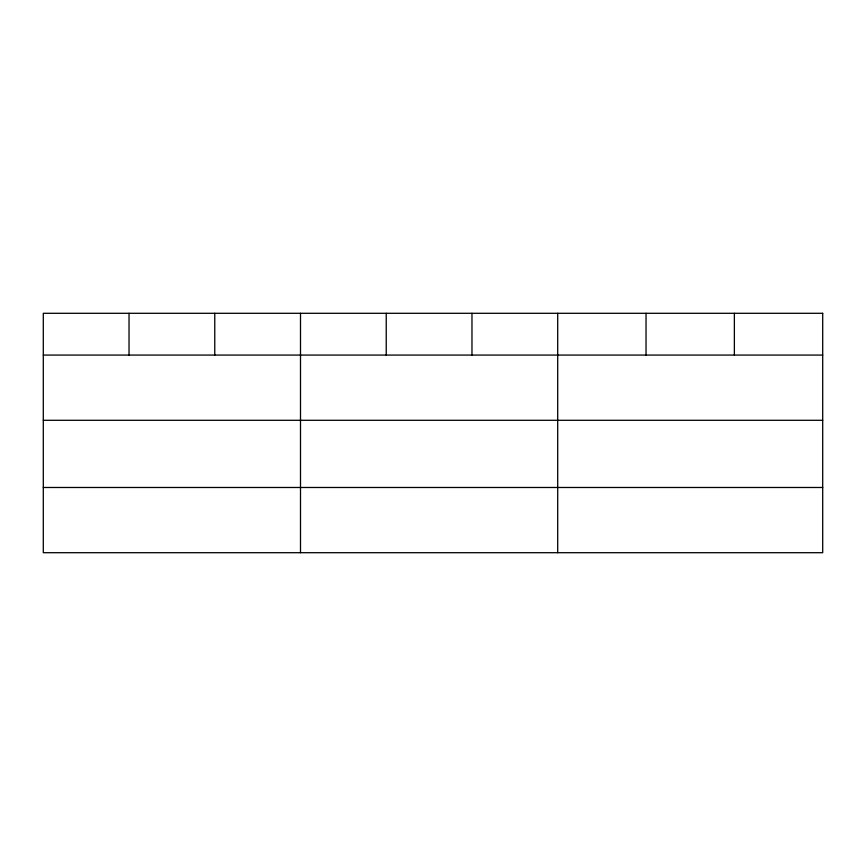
<?xml version="1.0" encoding="UTF-8"?>
<svg xmlns="http://www.w3.org/2000/svg" width="866" height="866" viewBox="0 0 866 866"><rect width="100%" height="100%" fill="white"/><g stroke="black" fill="none" stroke-linecap="round" stroke-linejoin="round"><path stroke-width="1.3" d="M43.3 355.071L822.7 355.071M43.3 420.291L822.7 420.291M43.3 487.482L822.7 487.482M734.368 313.297L734.368 355.071M646.036 313.297L646.036 355.071M557.704 313.297L557.704 552.703M471.97 313.297L471.97 355.071M386.236 313.297L386.236 355.071M300.502 313.297L300.502 552.703M214.768 313.297L214.768 355.071M129.034 313.297L129.034 355.071M822.7 313.297L43.3 313.297L43.3 552.703L822.7 552.703L822.7 313.297"/></g></svg>
